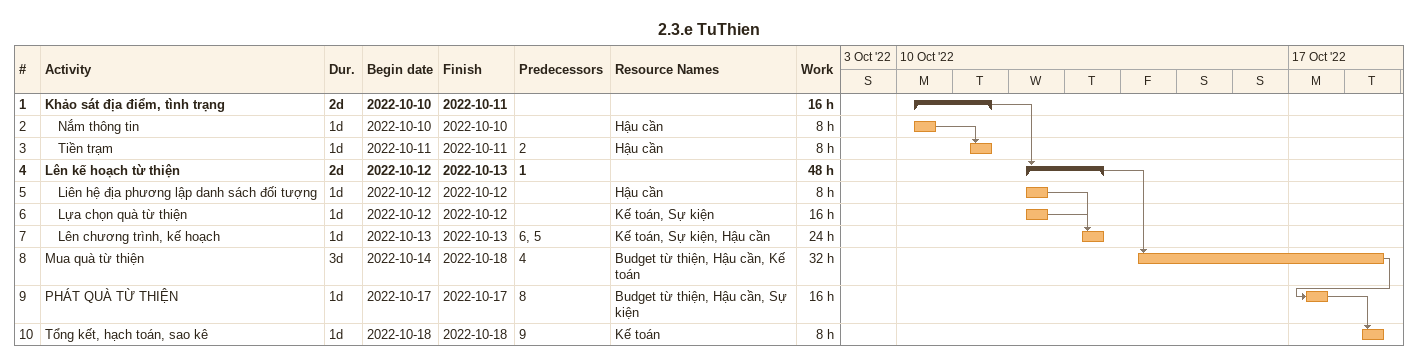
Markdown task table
2.3.e TuThien

| ID | Level | Task | Duration | Start | Finish | Predecessors | Resources | Work (h) |
|---|---|---|---|---|---|---|---|---|
| 1 | 1 | **Khảo sát địa điểm, tình trạng** | 2d | 2022-10-10 | 2022-10-11 |  |  | 16 |
| 2 | 2 | Nắm thông tin | 1d | 2022-10-10 | 2022-10-10 |  | Hậu cần | 8 |
| 3 | 2 | Tiền trạm | 1d | 2022-10-11 | 2022-10-11 | 2 | Hậu cần | 8 |
| 4 | 1 | **Lên kế hoạch từ thiện** | 2d | 2022-10-12 | 2022-10-13 | 1 |  | 48 |
| 5 | 2 | Liên hệ địa phương lập danh sách đối tượng | 1d | 2022-10-12 | 2022-10-12 |  | Hậu cần | 8 |
| 6 | 2 | Lựa chọn quà từ thiện | 1d | 2022-10-12 | 2022-10-12 |  | Kế toán, Sự kiện | 16 |
| 7 | 2 | Lên chương trình, kế hoạch | 1d | 2022-10-13 | 2022-10-13 | 6, 5 | Kế toán, Sự kiện, Hậu cần | 24 |
| 8 | 1 | Mua quà từ thiện | 3d | 2022-10-14 | 2022-10-18 | 4 | Budget từ thiện, Hậu cần, Kế toán | 32 |
| 9 | 1 | PHÁT QUÀ TỪ THIỆN | 1d | 2022-10-17 | 2022-10-17 | 8 | Budget từ thiện, Hậu cần, Sự kiện | 16 |
| 10 | 1 | Tổng kết, hạch toán, sao kê | 1d | 2022-10-18 | 2022-10-18 | 9 | Kế toán | 8 |
